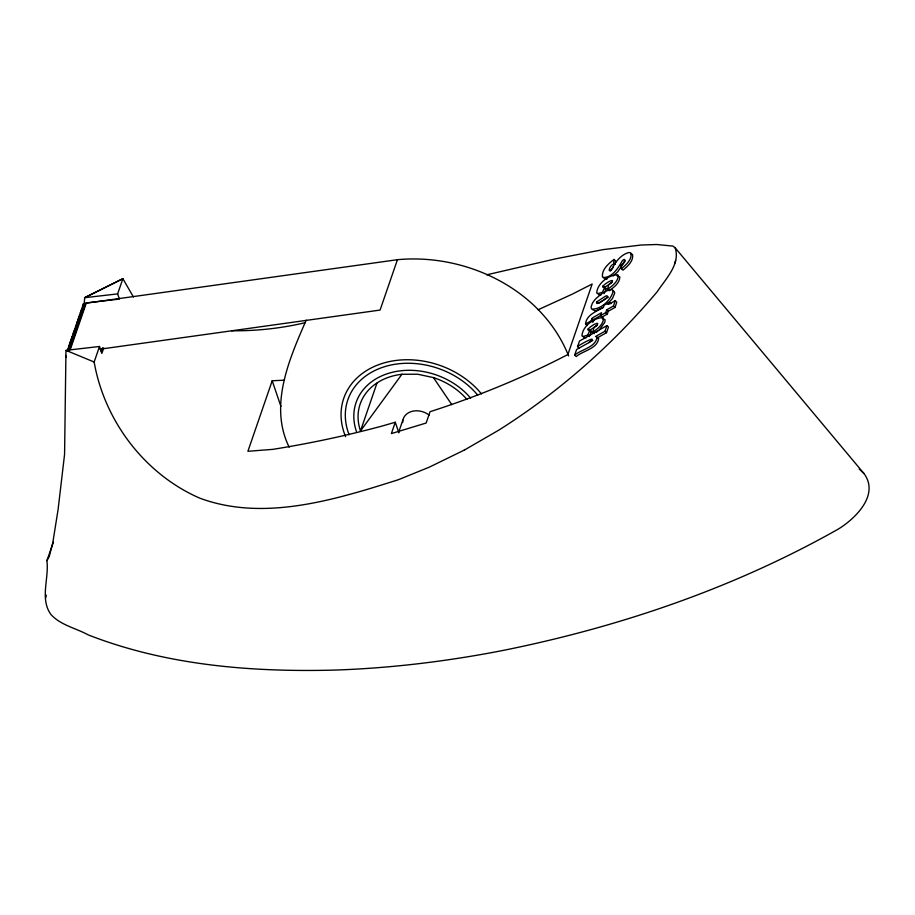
<?xml version="1.0" encoding="UTF-8"?>
<svg xmlns="http://www.w3.org/2000/svg" width="915" height="915" viewBox="0 0 915 915"><rect width="100%" height="100%" fill="white"/><g stroke="black" fill="none" stroke-linecap="round" stroke-linejoin="round"><path stroke-width="1.37" d="M103.727 348.009L101.862 353.407L99.506 346.488L65.972 350.353L64.576 454.286L58.091 509.518L52.807 542.675L49.17 556.732L46.882 560.666C49.273 578.12 39.551 599.085 50.988 614.548C60.779 625.288 75.899 628.136 88.217 634.896C165.798 665.171 250.253 672.148 332.854 670.135A664.667 351.234 -18.8 0 0 501.958 650.657C619.283 627.13 734.207 588.002 838.529 528.95C855.811 518.222 879.624 494.706 864.012 473.581L675.11 247.771L672.937 246.101L656.753 244.511L641.232 245.014L603.065 249.635L555.474 258.865L486.711 274.82M84.226 303.746L84.672 297.695L122.873 278.686L133.407 296.963M615.223 264.378L615.578 260.867L614.022 259.448L613.542 264.115C609.333 265.293 607.034 275.049 612.192 268.53C615.566 261.816 620.507 255.239 627.93 252.803A11.346 4.015 -42.3 0 1 631.03 253.226C632.002 259.7 625.986 264.95 621.434 268.724L622.989 270.154C627.541 266.379 633.569 261.13 632.585 254.656A11.346 4.015 -42.3 0 0 630.801 254.015M587.098 325.454L585.531 324.024L591.239 320.822L592.028 318.409L594.007 316.967L601.532 312.724L600.549 315.572L602.104 317.002L607.308 314.074L608.292 311.226L615.052 307.417L616.767 302.156L615.2 300.726L608.589 304.386L609.321 302.247L610.888 303.677M585.531 324.024C586.332 314.726 596.694 311.432 603.397 307.314L604.129 305.175L609.321 302.247M45.75 597.678L46.322 595.139M675.11 247.771C680.783 264.012 665.468 279.132 657.21 291.736C611.861 345.481 558.39 392.455 498.938 430.05L464.202 450.157M592.817 332.168L593.927 327.593L597.335 324.802L597.724 323.441C595.013 322.618 583.232 331.596 589.946 329.995L591.513 331.413L589.283 336.526L587.716 335.096L583.553 336.388L581.974 335.874C582.317 326.483 593.938 317.608 602.996 317.608L603.523 318.317C603.362 324.539 597.495 328.874 592.817 332.168L594.384 333.598M617.053 275.884L619.844 276.902C619.684 283.124 613.816 287.459 609.15 290.753L607.583 289.323L608.692 284.748L612.101 281.969L612.49 280.608C609.779 279.784 597.998 288.763 604.712 287.15L606.279 288.58L604.049 293.681M591.239 320.822L592.794 322.252L594.293 319.186L605.741 312.644L606.725 309.796L613.485 305.987L615.2 300.726M70.295 349.553L86.273 303.162L397.442 259.7C466.57 253.169 542.183 289.472 568.615 355.946M464.431 450.031L429.249 467.176L398.437 479.7C335.897 499.476 264.103 522.099 199.676 498.115C144.684 474.13 104.436 420.9 94.153 362.02L99.506 346.488M117.635 293.898L122.873 278.686L84.672 297.695L117.635 293.898L119.396 299.091M101.279 351.68L102.674 347.631M284.359 380.183L272.201 380.766L247.896 451.289L272.842 449.357A1058.895 831.746 19 0 0 381.612 426.184L395.28 422.25L398.871 432.784M397.442 259.7L380.08 310.071L100.032 349.187M466.902 399.409A62.163 48.827 19 0 0 433.447 377.598L417.652 374.224L401.937 374.269A62.163 48.827 19 0 0 360.487 430.965L376.934 383.236M395.28 422.25L391.38 433.584L426.15 423.027L430.05 411.693C477.458 396.481 523.7 377.518 567.86 354.528L592.165 284.005L572.264 294.161L538.18 309.728M398.551 432.555L403.183 419.116A16.573 13.016 19 0 1 429.112 415.113M579.126 348.089L577.571 346.671L579.504 341.055L606.897 325.637L608.464 327.055L606.531 332.671L597.129 337.955L598.65 338.504C597.358 348.844 582.741 350.845 576.221 356.518L574.666 355.1L576.599 349.484L592.84 340.437M574.666 355.1C581.174 349.427 595.791 347.414 597.095 337.086L595.574 336.526L604.964 331.241L606.897 325.637M674.515 263.76L675.647 260.478M46.882 560.666L53.413 542.115M604.712 287.15L602.482 292.251L598.318 293.543L596.729 293.029C597.083 283.639 608.704 274.775 617.762 274.763L618.277 275.472C618.128 281.694 612.249 286.029 607.583 289.323M587.716 335.096L589.946 329.995M610.568 270.954L613.485 266.837M306.205 320.17C289.197 359.103 268.736 405.665 289.174 447.183M596.832 301.824C594.155 307.063 607.057 298.484 607.64 296.391L606.828 295.717L605.215 296.346L596.832 301.824L598.387 303.242L608.384 297.135M360.487 430.965L401.937 374.269M599.405 329.743L604.826 322.252L605.078 319.747L602.287 318.717M607.32 304.226L612.364 298.633L614.594 293.463A12.158 4.3 -42.3 0 0 614.045 291.485A13.645 4.827 -42.3 0 0 613.119 291.062M613.153 275.907L617.545 271.972L625.334 260.867M596.145 332.419L597.815 331.138M614.022 259.448C608.612 263.577 601.613 269.433 602.436 276.913L603.134 277.542C612.49 277.634 618.346 267.786 622.44 260.546C627.027 256.394 623.687 264.401 621.011 265.03L621.434 268.724M603.179 307.429L595.368 310.951L592.645 309.682M588.883 342.576C600.16 333.62 579.001 344.909 577.571 346.671M611.849 282.586L604.46 287.459L602.894 286.029M597.095 325.431L589.695 330.292L588.139 328.874M605.021 289.106L606.279 288.58M590.255 331.951L591.513 331.413M608.692 289.929L602.585 293.029L596.546 298.016A11.54 4.083 -42.3 0 0 592.222 303.643L591.044 307.04L591.582 309.064C600.88 309.647 610.156 300.612 613.027 292.034A12.158 4.3 -42.3 0 0 611.552 289.632A13.645 4.827 -42.3 0 0 608.692 289.929M83.928 305.576L83.334 303.849L85.816 302.957L118.001 299.251M83.494 306.834L82.899 305.107L85.381 304.215L83.334 303.849M83.059 308.103L82.464 306.365L84.946 305.484L82.899 305.107M82.19 310.62L81.607 308.893L84.077 308L82.041 307.623L84.512 306.742L82.464 306.365M81.755 311.878L81.172 310.151L83.642 309.259L81.607 308.893M80.886 314.394L80.303 312.667L82.773 311.775L80.737 311.409L83.208 310.517L81.172 310.151M80.017 316.91L79.433 315.183L81.904 314.291L79.868 313.925L82.339 313.033L80.303 312.667M79.582 318.168L78.999 316.441L81.469 315.549L79.433 315.183M79.148 319.426L78.564 317.699L81.046 316.807L78.999 316.441M78.713 320.696L78.13 318.958L80.612 318.077L78.564 317.699M78.29 321.954L77.695 320.216L80.177 319.335L78.13 318.958M77.855 323.212L77.26 321.485L79.742 320.593L77.695 320.216M77.42 324.47L76.826 322.743L79.308 321.851L77.26 321.485M76.551 326.987L75.956 325.26L78.438 324.368L76.391 324.001L78.873 323.109L76.826 322.743M76.117 328.245L75.522 326.518L78.004 325.626L75.956 325.26M75.247 330.761L74.653 329.034L77.135 328.142L75.087 327.776L77.569 326.884L75.522 326.518M74.813 332.019L74.229 330.292L76.7 329.4L74.653 329.034M74.378 333.289L73.795 331.55L76.265 330.67L74.229 330.292M73.943 334.547L73.36 332.808L75.831 331.928L73.795 331.55M73.509 335.805L72.925 334.078L75.396 333.186L73.36 332.808M73.074 337.063L72.491 335.336L74.961 334.444L72.925 334.078M72.64 338.321L72.056 336.594L74.527 335.702L72.491 335.336M71.77 340.838L71.187 339.11L73.658 338.218L71.622 337.852L74.092 336.96L72.056 336.594M71.336 342.096L70.752 340.369L73.234 339.476L71.187 339.11M70.901 343.354L70.318 341.627L72.8 340.735L70.752 340.369M70.478 344.612L69.883 342.885L72.365 341.993L70.318 341.627M70.043 345.881L69.448 344.143L71.93 343.262L69.883 342.885M69.609 347.14L69.014 345.401L71.496 344.52L69.448 344.143M69.174 348.398L68.579 346.671L71.061 345.779L69.014 345.401M68.305 350.914L67.71 349.187L70.192 348.295L68.145 347.929L70.627 347.037L68.579 346.671M305.038 322.732C281.031 328.371 256.303 331.081 231.644 330.75M601.041 294.813L598.948 294.859L597.975 293.761M586.275 337.658L584.182 337.704L583.21 336.594M607.057 279.064L604.689 278.972L603.694 277.337M67.71 349.187L69.757 349.553L67.275 350.445L69.323 350.811M94.153 362.02L65.972 350.353M613.485 305.987L615.052 307.417M606.725 309.796L608.292 311.226M605.741 312.644L607.308 314.074M592.028 318.409L593.583 319.827M604.964 331.241L606.531 332.671M859.185 469.018L864.012 473.581M433.447 377.598L451.781 404.613M272.201 380.766L280.928 406.397M65.571 355.409L66.155 357.136M345.596 436.661A79.525 62.46 19 0 1 382.241 363.461A79.525 62.46 19 0 1 481.507 393.93M349.118 434.785A75.179 59.052 19 0 1 384.666 366.652A75.179 59.052 19 0 1 477.767 395.188M356.404 431.434A66.498 52.235 19 0 1 389.538 373.023A66.498 52.235 19 0 1 470.642 398.151M402.714 422.513A16.573 13.016 19 0 1 402.897 420.225"/></g></svg>
